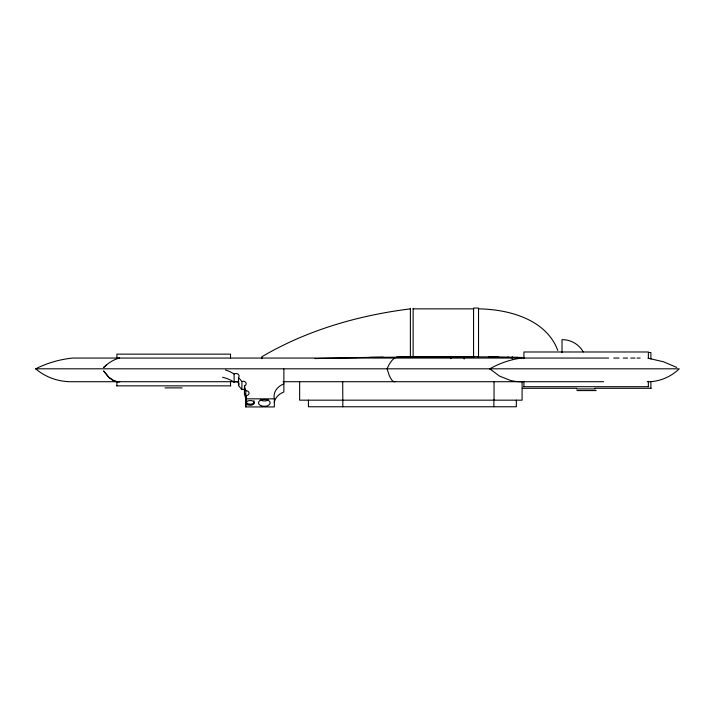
<?xml version="1.0" encoding="UTF-8"?>
<svg xmlns="http://www.w3.org/2000/svg" width="715" height="715" viewBox="0 0 715 715"><rect width="100%" height="100%" fill="white"/><g stroke="black" fill="none" stroke-linecap="round" stroke-linejoin="round"><path stroke-width="1.07" d="M225.466 369.968A32.524 26.384 0 0 1 232.545 373.06L234.118 374.088A3.039 2.467 0 0 1 238.14 374.213A3.039 2.467 0 0 1 238.479 377.475L241.893 381.506A3.021 2.449 0 0 1 245.906 382.695A3.021 2.449 0 0 1 244.441 385.948L245.817 390.712A3.021 2.449 0 0 1 249.017 392.991A3.021 2.449 0 0 1 246.201 395.592L245.799 398.845L274.346 398.845A16.946 13.737 0 0 1 283.873 383.91M274.346 398.845L274.346 406.933L245.799 406.933L246.201 395.592M238.881 381.712L72.635 381.712A58.281 58.281 0 0 1 59.104 380.416L55.859 379.602A54.858 54.858 0 0 1 38.19 370.862L35.75 368.806L38.485 367.43A108.573 108.573 0 0 1 56.476 360.968L59.631 360.199A115.186 115.186 0 0 1 72.599 358.054L608.662 358.054M410.383 308.862C358.51 315.315 307.101 330.124 261.86 356.749L261.86 358.653M314.993 358.581L356.785 357.634M356.329 357.58L383.32 357.187M369.548 357.339L474.778 356.865M396.602 356.946L410.383 356.803L410.383 308.344M118.958 358.063L119.62 358.054A85.925 46.234 -90 0 0 106.499 364.936M647.227 381.703C659.096 382.016 670.768 377.002 679.25 368.806L35.75 368.806M413.127 308.862L473.571 308.862M648.532 352.495L650.891 352.495L650.891 359.002M410.383 356.758L478.523 356.74M613.756 358.054L619.011 358.054M623.257 358.054L627.547 358.054M630.755 358.054L635.027 358.054M637.092 358.054L640.193 358.054M283.051 381.712L603.594 381.712M116.643 385.85L230.775 385.85M523.639 386.708L648.648 386.708M165.004 387.879L182.048 387.879M522.334 388.29L576.737 388.29M594.826 388.29L651.195 388.29M576.612 388.933L595.282 388.933M576.942 390.578L596.185 390.578M477.307 356.856L498.695 356.928M488.542 356.892L508.383 357.08M507.927 357.143L517.58 357.294M516.99 357.348L524.39 357.58M478.523 308.862C508.606 309.264 546.215 319.248 557.745 350.404M648.022 358.188L663.591 361.817L676.721 367.43M244.896 389.809A3.021 2.449 0 0 0 241.893 389.595L238.479 385.564A3.039 2.467 0 0 0 238.14 382.302A3.039 2.467 0 0 0 234.118 382.185L232.545 381.158A32.524 26.384 0 0 0 222.597 377.279M489.748 368.806L499.436 376.027L510.358 380.416A42.614 42.605 -90 0 0 521.887 381.712M244.441 385.948L244.441 394.036L245.817 398.8A3.021 2.449 0 0 1 246.604 398.845M650.891 381.774L650.891 388.29M648.362 358.501L648.362 351.986L523.925 351.986L523.925 358.501M648.362 381.283L648.362 386.708M562.026 352.647L562.026 339.652A24.14 24.14 0 0 1 583.279 351.923M523.925 381.283L523.925 386.708M522.093 381.712L522.093 400.168L299.648 400.168L299.648 381.712M516.337 400.168L516.337 406.764L308.424 406.764L308.424 400.168M512.271 356.74L512.271 358.823M494.047 381.712L494.047 400.168M493.868 400.168L493.868 406.764M478.523 356.803L478.523 308.067L473.571 308.067L473.571 356.803M464.169 356.821L464.169 359.046M451.013 356.419L451.013 358.644M450.691 356.49L450.691 358.572M413.127 308.344L413.127 356.803M342.708 381.712L342.843 406.764M283.873 368.976L283.873 391.999A16.946 13.737 0 0 0 274.256 402.438M245.817 390.712L245.799 406.933M241.893 381.506L241.893 389.595M238.479 377.475L238.479 385.564M234.118 374.088L234.118 382.185M230.516 358.519L230.516 354.148L116.911 354.148L116.911 358.519M230.516 381.47L230.516 385.85M116.911 381.47L116.911 385.85M36.233 368.511L36.233 369.306M245.102 393.688A3.021 2.449 0 0 1 244.441 394.036M254.263 402.188A4.049 2.368 0 0 1 249.017 404.064A4.049 2.368 0 0 1 246.657 400.74M253.87 400.74A4.049 2.368 0 0 1 254.12 401.079M394.921 358.027A91.171 21.638 -90 0 0 387.092 368.833L389.452 376.027L391.427 379.602A45.054 10.698 90 0 0 394.93 381.712M489.766 368.842A87.123 87.105 90 0 1 521.852 358.018M268.483 399.944A5.872 3.432 0 0 1 260.18 399.944M103.72 367.43L106.49 364.918L103.72 367.43M119.637 381.712L118.976 381.712A42.426 21.897 90 0 1 113.042 380.416L108.769 377.404L103.621 370.915L108.993 377.404L113.444 380.416A42.48 22.853 -90 0 0 119.637 381.712M247.712 404.735A4.049 2.368 0 0 0 254.263 403.26A4.049 2.368 0 0 0 248.811 400.677A4.049 2.368 0 0 0 247.712 404.735M260.635 405.557A5.872 3.432 0 0 0 270.127 403.43A5.872 3.432 0 0 0 262.226 399.685A5.872 3.432 0 0 0 260.635 405.557"/></g></svg>
